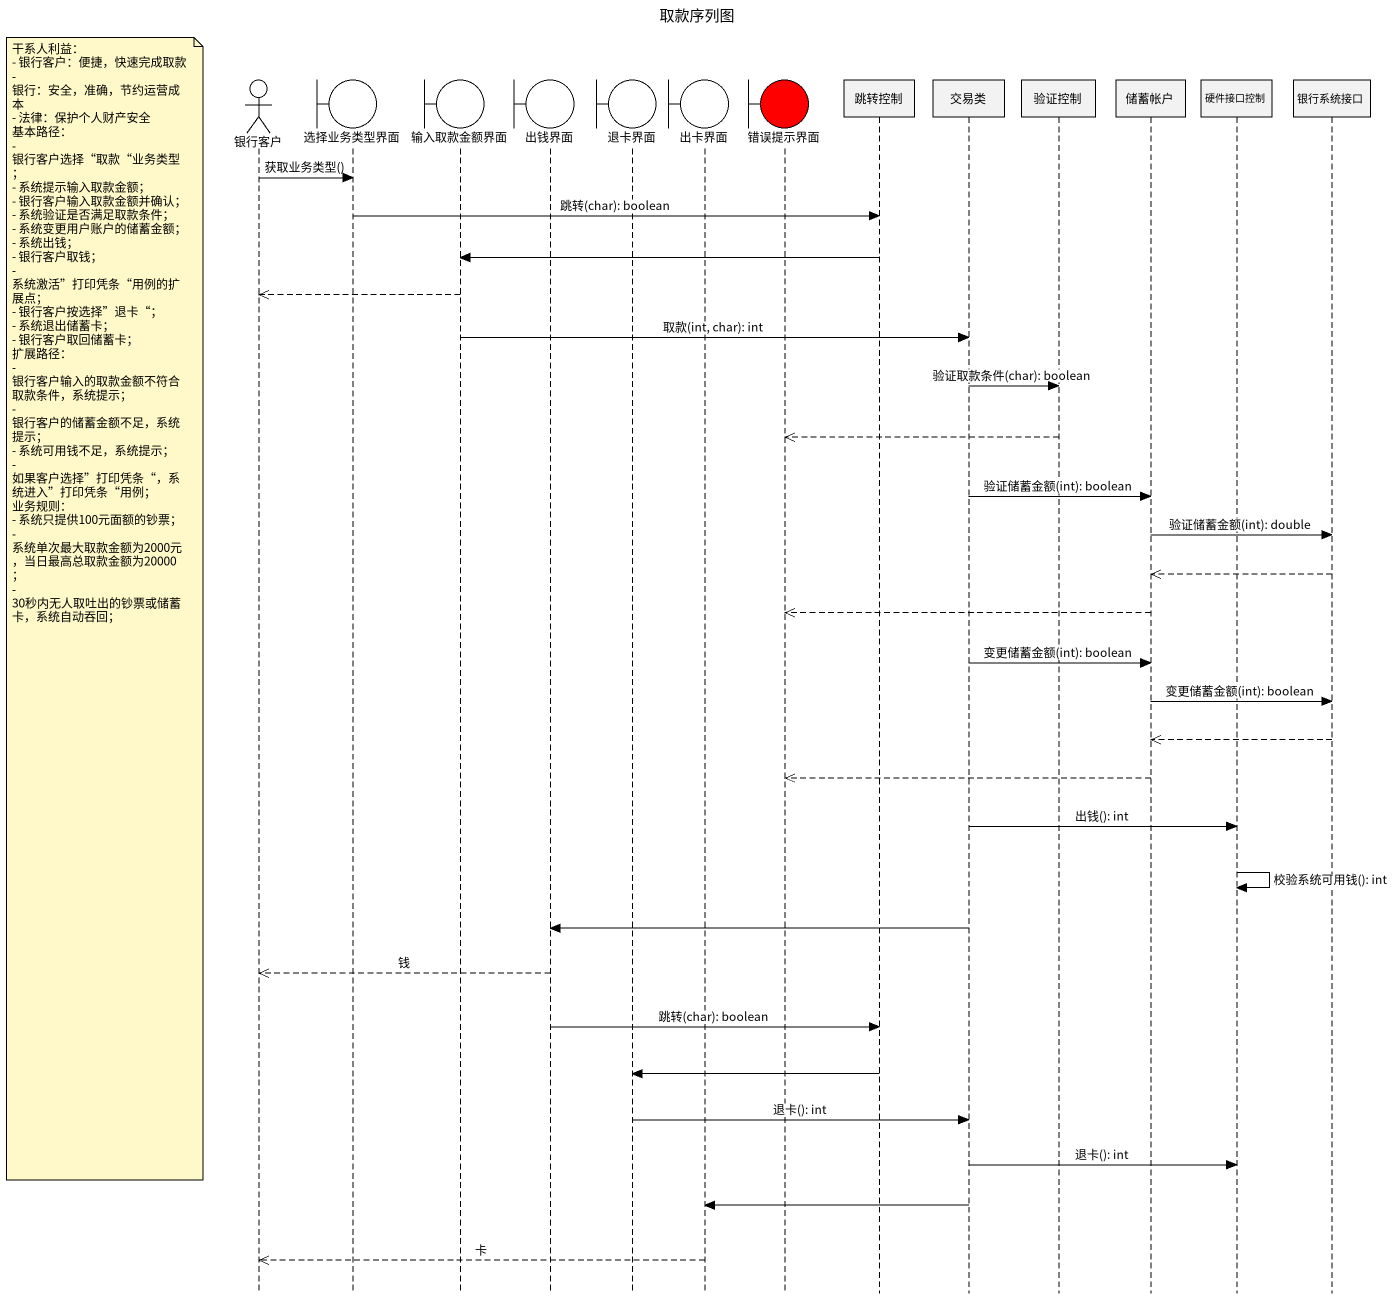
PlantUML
@startuml
title 取款序列图
hide footbox
actor 银行客户
boundary 选择业务类型界面
boundary 输入取款金额界面
boundary 出钱界面
boundary 退卡界面
boundary 出卡界面
boundary 错误提示界面 #FF0000
participant 跳转控制
participant 交易类
participant 验证控制
participant 储蓄帐户
participant 硬件接口控制
participant 银行系统接口

银行客户 -> 选择业务类型界面 : 获取业务类型()
选择业务类型界面 -> 跳转控制 : 跳转(char): boolean
跳转控制 -> 输入取款金额界面
输入取款金额界面 -->> 银行客户
输入取款金额界面 -> 交易类 : 取款(int, char): int
交易类 -> 验证控制 : 验证取款条件(char): boolean
验证控制 -->> 错误提示界面
交易类 -> 储蓄帐户 : 验证储蓄金额(int): boolean
储蓄帐户 -> 银行系统接口 : 验证储蓄金额(int): double
银行系统接口 -->> 储蓄帐户
note left of 银行客户
  干系人利益：
  - 银行客户：便捷，快速完成取款
  - 银行：安全，准确，节约运营成本
  - 法律：保护个人财产安全
  基本路径：
  - 银行客户选择“取款“业务类型；
  - 系统提示输入取款金额；
  - 银行客户输入取款金额并确认；
  - 系统验证是否满足取款条件；
  - 系统变更用户账户的储蓄金额；
  - 系统出钱；
  - 银行客户取钱；
  - 系统激活”打印凭条“用例的扩展点；
  - 银行客户按选择”退卡“；
  - 系统退出储蓄卡；
  - 银行客户取回储蓄卡；
  扩展路径：
  - 银行客户输入的取款金额不符合取款条件，系统提示；
  - 银行客户的储蓄金额不足，系统提示；
  - 系统可用钱不足，系统提示；
  - 如果客户选择”打印凭条“，系统进入”打印凭条“用例；
  业务规则：
  - 系统只提供100元面额的钞票；
  - 系统单次最大取款金额为2000元，当日最高总取款金额为20000；
  - 30秒内无人取吐出的钞票或储蓄卡，系统自动吞回；
end note
储蓄帐户 -->> 错误提示界面
交易类 -> 储蓄帐户 : 变更储蓄金额(int): boolean
储蓄帐户 -> 银行系统接口 : 变更储蓄金额(int): boolean
银行系统接口 -->> 储蓄帐户
储蓄帐户 -->> 错误提示界面
交易类 -> 硬件接口控制 : 出钱(): int
硬件接口控制 -> 硬件接口控制 : 校验系统可用钱(): int
交易类 -> 出钱界面
出钱界面 -->> 银行客户 : 钱
出钱界面 -> 跳转控制 : 跳转(char): boolean
跳转控制 -> 退卡界面
退卡界面 -> 交易类 : 退卡(): int
交易类 -> 硬件接口控制 : 退卡(): int
交易类 -> 出卡界面
出卡界面 -->> 银行客户 : 卡
@enduml
